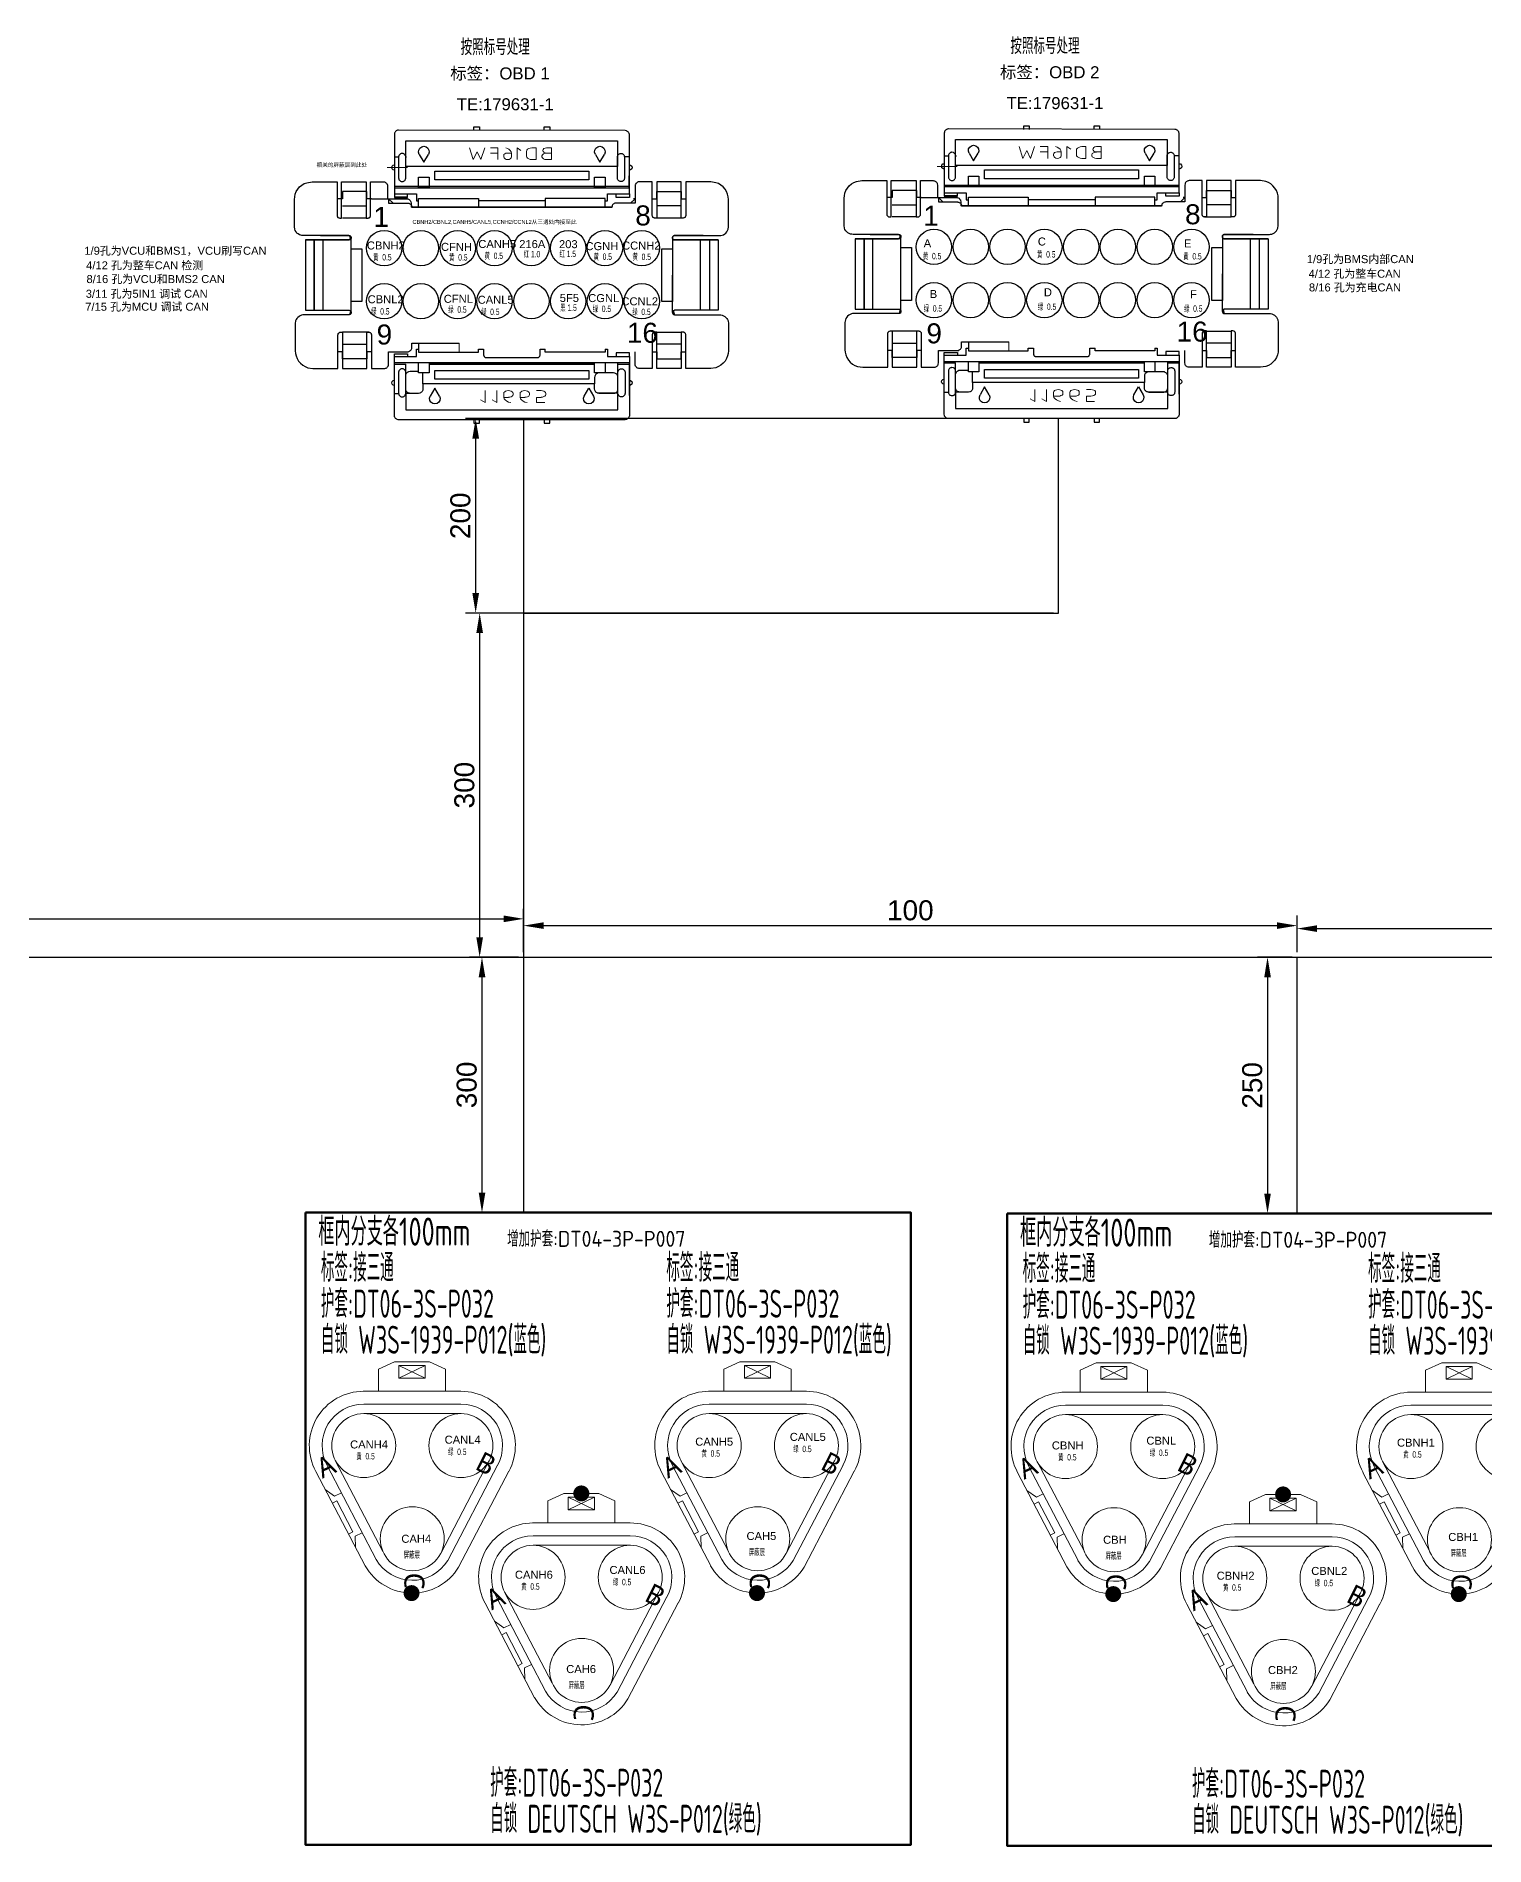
# Model space of a CAD drawing. Header units: millimetres. Extents: x 62 to 1873, y 998 to 1938.
# Drawn here: x 1194.4 to 1375.4, y 1200.3 to 1426.4 of the extents above; entities that cross this region are included whole.
import ezdxf

# ---------------------------------------------------------------- set-up
doc = ezdxf.new("R2010")
doc.units = ezdxf.units.MM
for name, color, linetype, lineweight in [('1轮廓实线层', 7, 'Continuous', 50), ('AM60', 3, 'Continuous', 25), ('AM_6', 3, 'Continuous', 25), ('护套层', 3, 'Continuous', 0)]:
    doc.layers.add(name, color=color, linetype=linetype, lineweight=lineweight)
doc.layers.add('孔名层', color=1, linetype='Continuous')
doc.layers.add('线色线径', color=1, linetype='Continuous')
doc.styles.add('ISO Proportional', font='isocp.shx', dxfattribs={"bigfont": 'gbcbig.shx'})
doc.styles.get("Standard").update_dxf_attribs({"font": 'arial.ttf'})
doc.styles.add('TH_GBDIM', font='gbenor.shx', dxfattribs={"width": 0.8, "bigfont": 'gbcbig.shx'})
doc.styles.add('孔名字体', font='', dxfattribs={"height": 5, "bigfont": 'gbcbig.shx'})
doc.styles.add('技术要求及剖视用', font='gbenor.shx', dxfattribs={"width": 0.7, "bigfont": 'gbcbig.shx'})
doc.styles.get('孔名字体').set_extended_font_data('Microsoft YaHei')
doc.dimstyles.new('ISO-25', dxfattribs={"dimtxt": 2.5, "dimasz": 2.5, "dimexe": 1.25, "dimexo": 0.625, "dimtad": 1, "dimtxsty": 'Standard', "dimcen": 2.5, "dimadec": 0, "dimazin": 0, "dimtfac": 1, "dimtmove": 0, "dimatfit": 3, "dimfxl": 1, "dimarcsym": 0})

# ---------------------------------------------------------------- blocks, each defined once
blk = doc.blocks.new('A$C61D279D7')
at = {"layer": 'AM_6', "lineweight": 25}
for points in [[(35.54, 25.25), (35.54, 26.06), (38.04, 26.06), (38.04, 32.83), (38.02, 32.89), (37.99, 32.98), (37.95, 33.04), (37.89, 33.11), (37.82, 33.15), (37.76, 33.19), (37.7, 33.23), (37.55, 33.25), (11.83, 33.3), (11.77, 33.3), (11.71, 33.28), (11.62, 33.25), (11.56, 33.21), (11.49, 33.15), (11.43, 33.08), (11.39, 33.02), (11.37, 32.94), (11.35, 32.81), (11.35, 26.06), (13.84, 26.06), (13.84, 25.25), (14.1, 25.25)], [(20.38, 33.25), (20.38, 33.66), (21, 33.66), (21, 33.25)], [(20.38, 33.25), (20.38, 33.66), (21, 33.66), (21, 33.25)], [(28.38, 33.25), (28.38, 33.66), (29, 33.66), (29, 33.25)], [(28.38, 33.25), (28.38, 33.66), (29, 33.66), (29, 33.25)], [(14.18, 30.54), (14.1, 30.78), (14.12, 31.03), (14.25, 31.24), (14.46, 31.39), (14.69, 31.46)], [(14.69, 31.46), (14.94, 31.39), (15.13, 31.24), (15.26, 31.03), (15.28, 30.78), (15.22, 30.54)], [(34.18, 30.54), (34.1, 30.78), (34.12, 31.03), (34.25, 31.24), (34.46, 31.39), (34.69, 31.46)], [(34.69, 31.46), (34.95, 31.39), (35.14, 31.24), (35.26, 31.03), (35.28, 30.78), (35.22, 30.54)], [(11.35, 28.74), (11.2, 28.79), (11.09, 28.89), (11.05, 29.04), (11.09, 29.19), (11.2, 29.32), (11.35, 29.34)], [(11.35, 30.48), (11.35, 27.54)], [(11.35, 30.25), (11.83, 30.25)], [(12.64, 30.25), (12.74, 30.25)], [(14.18, 30.54), (14.69, 29.66)], [(14.69, 29.66), (15.22, 30.54)], [(34.18, 30.54), (34.69, 29.66)], [(34.69, 29.66), (35.22, 30.54)], [(36.75, 30.25), (36.7, 30.25)], [(38.04, 30.25), (37.55, 30.25)], [(38.04, 29.34), (38.18, 29.32), (38.31, 29.19), (38.35, 29.04), (38.31, 28.89), (38.18, 28.79), (38.04, 28.74)], [(1.25, 20.83), (6.16, 20.83), (6.2, 20.85), (6.24, 20.87), (6.27, 20.89), (6.29, 20.93), (6.31, 20.95), (6.33, 21), (6.35, 21.08), (6.33, 21.1), (6.33, 21.15), (6.31, 21.19), (6.29, 21.23), (6.27, 21.25), (6.24, 21.27), (6.2, 21.29), (6.16, 21.32), (0.99, 21.32), (0.85, 21.34), (0.7, 21.36), (0.55, 21.42), (0.4, 21.51), (0.28, 21.61), (0.17, 21.74), (0.08, 21.89), (0.04, 22.04), (0, 22.33), (0, 25.42), (0.02, 25.72), (0.08, 26.01), (0.19, 26.31), (0.36, 26.59), (0.57, 26.84), (0.83, 27.05), (1.1, 27.22), (1.4, 27.33), (1.99, 27.43), (4.85, 27.43), (4.85, 23.52), (4.87, 23.47), (4.89, 23.43), (4.93, 23.39), (4.97, 23.37), (5.02, 23.33), (5.06, 23.33), (5.14, 23.31), (5.33, 23.31), (5.33, 27.43), (8.15, 27.43), (8.15, 23.31), (8.38, 23.31), (8.42, 23.33), (8.47, 23.33), (8.51, 23.37), (8.55, 23.39), (8.59, 23.43), (8.61, 23.47), (8.64, 23.52), (8.64, 27.43), (10.1, 27.43), (10.16, 27.41), (10.24, 27.41), (10.31, 27.37), (10.37, 27.33), (10.44, 27.28), (10.5, 27.22), (10.54, 27.14), (10.56, 27.07), (10.58, 26.92), (10.58, 25.51), (12.81, 25.51), (12.89, 25.49), (12.95, 25.46), (13.04, 25.42), (13.1, 25.36), (13.14, 25.29), (13.19, 25.23), (13.21, 25.17), (13.25, 25.02), (13.25, 24.55)], [(11.35, 28.09), (11.35, 26.8)], [(11.35, 26.92), (38.04, 26.92)], [(11.35, 26.76), (38.04, 26.76)], [(37.99, 28.09), (37.99, 26.8)], [(48.15, 20.83), (43.12, 20.83), (43.1, 20.85), (43.05, 20.87), (43.01, 20.89), (42.99, 20.93), (42.97, 20.95), (42.95, 21), (42.95, 21.15), (42.97, 21.19), (42.99, 21.23), (43.01, 21.25), (43.05, 21.27), (43.07, 21.29), (43.12, 21.32), (48.3, 21.32), (48.43, 21.34), (48.58, 21.36), (48.73, 21.42), (48.87, 21.51), (49, 21.61), (49.11, 21.74), (49.19, 21.89), (49.25, 22.04), (49.3, 22.33), (49.3, 25.42), (49.28, 25.72), (49.21, 26.01), (49.09, 26.31), (48.92, 26.59), (48.7, 26.84), (48.45, 27.05), (48.18, 27.22), (47.88, 27.33), (47.29, 27.43), (44.45, 27.43), (44.45, 23.56), (44.43, 23.52), (44.41, 23.47), (44.39, 23.43), (44.37, 23.39), (44.32, 23.37), (44.28, 23.33), (44.24, 23.33), (44.15, 23.31), (43.94, 23.31), (43.94, 27.43), (41.15, 27.43), (41.15, 23.31), (40.89, 23.31), (40.85, 23.33), (40.81, 23.33), (40.77, 23.37), (40.72, 23.39), (40.7, 23.43), (40.68, 23.47), (40.66, 23.52), (40.64, 23.6), (40.64, 27.43), (39.2, 27.43), (39.12, 27.41), (39.05, 27.41), (38.97, 27.37), (38.9, 27.33), (38.84, 27.28), (38.78, 27.22), (38.74, 27.14), (38.71, 27.07), (38.69, 26.92), (38.69, 25.51), (38.5, 25.51)], [(8.74, 25.51), (8.23, 25.51), (8.23, 26.31), (5.44, 26.31), (5.44, 25.51), (4.85, 25.51)], [(5.44, 24.68), (8.23, 24.68)], [(8.74, 25.51), (10.69, 25.51), (10.69, 25.02), (12.85, 25.02), (12.91, 25), (13, 25), (13.06, 24.96), (13.12, 24.91), (13.19, 24.87), (13.25, 24.81), (13.29, 24.75), (13.31, 24.66), (13.33, 24.51), (13.33, 24.55), (36.05, 24.55)], [(10.69, 25.51), (11.2, 25.02)], [(11.35, 26.06), (11.35, 25.65), (12.85, 25.65), (12.85, 26.06)], [(11.35, 26.06), (11.35, 25.74), (12.85, 25.74), (12.85, 26.06)], [(38.69, 25.51), (38.69, 25.51), (38.69, 25.02), (36.53, 25.02), (36.47, 25), (36.41, 25), (36.32, 24.96), (36.26, 24.91), (36.19, 24.87), (36.13, 24.81), (36.09, 24.75), (36.07, 24.66), (36.05, 24.51), (36.05, 24.55), (13.33, 24.55)], [(14.1, 24.55), (14.1, 25.55), (20.89, 25.55), (20.89, 24.55)], [(28.49, 25.25), (20.89, 25.25)], [(35.28, 24.55), (35.28, 25.55), (28.49, 25.55), (28.49, 24.55)], [(35.28, 25.25), (35.54, 25.25)], [(38.04, 26.06), (38.04, 25.65), (36.53, 25.65), (36.53, 26.06)], [(38.69, 25.51), (38.18, 25.02)], [(40.64, 25.51), (41.15, 25.51), (41.15, 26.31), (43.94, 26.31), (43.94, 25.51), (44.45, 25.51)], [(43.94, 24.68), (41.15, 24.68)], [(8.23, 23.31), (5.44, 23.31)], [(40.94, 23.33), (43.94, 23.33)], [(2.94, 21.32), (6.27, 21.32), (6.31, 21.29), (6.33, 21.27), (6.37, 21.25), (6.39, 21.21), (6.41, 21.19), (6.43, 21.15), (6.43, 21), (6.41, 20.95), (6.39, 20.93), (6.37, 20.89), (6.33, 20.87), (6.31, 20.85), (6.27, 20.83), (1.25, 20.83), (1.25, 12.83), (6.2, 12.83), (6.35, 12.76), (6.24, 12.32), (2.94, 12.32)], [(2.24, 12.83), (2.24, 20.83)], [(6.43, 12.57), (6.43, 21.08)], [(46.44, 21.32), (43.12, 21.32), (43.07, 21.29), (43.05, 21.27), (43.01, 21.25), (42.99, 21.21), (42.97, 21.19), (42.95, 21.15), (42.95, 21), (42.97, 20.95), (42.99, 20.93), (43.01, 20.89), (43.05, 20.87), (43.07, 20.85), (43.12, 20.83), (48.15, 20.83), (48.15, 12.83), (43.2, 12.83), (43.03, 12.76), (43.16, 12.32), (46.44, 12.32)], [(42.95, 21.08), (42.95, 16.83)], [(42.95, 12.57), (42.95, 16.83)], [(1.25, 12.83), (6.22, 12.83), (6.27, 12.81), (6.31, 12.78), (6.33, 12.76), (6.37, 12.74), (6.39, 12.72), (6.41, 12.68), (6.43, 12.64), (6.43, 12.49), (6.41, 12.47), (6.39, 12.43), (6.37, 12.38), (6.33, 12.36), (6.31, 12.34), (6.27, 12.34), (6.2, 12.32), (0.95, 12.32), (0.8, 12.28), (0.66, 12.21), (0.51, 12.13), (0.38, 12.02), (0.28, 11.9), (0.19, 11.77), (0.13, 11.62), (0.08, 11.32), (0.08, 8.21), (0.11, 7.94), (0.17, 7.64), (0.3, 7.35), (0.47, 7.05), (0.68, 6.82), (0.93, 6.58), (1.21, 6.43), (1.5, 6.31), (2.1, 6.22), (4.93, 6.22), (4.93, 10.03), (4.95, 10.08), (4.95, 10.14), (4.97, 10.18), (5, 10.22), (5.04, 10.25), (5.06, 10.29), (5.1, 10.31), (5.14, 10.33), (5.25, 10.35), (5.44, 10.35), (5.44, 6.22), (8.23, 6.22), (8.23, 10.35), (8.45, 10.35), (8.49, 10.33), (8.53, 10.33), (8.57, 10.31), (8.61, 10.29), (8.66, 10.25), (8.68, 10.22), (8.72, 10.18), (8.72, 10.14), (8.74, 10.03), (8.74, 6.22), (10.27, 6.22), (10.33, 6.24), (10.41, 6.27), (10.48, 6.31), (10.54, 6.37), (10.6, 6.43), (10.65, 6.5), (10.67, 6.58), (10.69, 6.73), (10.69, 8.13), (12.91, 8.13), (13, 8.15), (13.06, 8.19), (13.12, 8.23), (13.19, 8.28), (13.25, 8.34), (13.29, 8.4), (13.31, 8.49), (13.33, 8.64), (13.33, 9.1)], [(48.15, 12.83), (43.16, 12.83), (43.12, 12.81), (43.1, 12.78), (43.05, 12.76), (43.01, 12.74), (42.99, 12.72), (42.97, 12.68), (42.95, 12.64), (42.95, 12.49), (42.97, 12.47), (42.99, 12.43), (43.01, 12.38), (43.05, 12.36), (43.07, 12.34), (43.12, 12.34), (43.2, 12.32), (48.43, 12.32), (48.58, 12.28), (48.73, 12.21), (48.87, 12.13), (49, 12.02), (49.11, 11.9), (49.19, 11.77), (49.25, 11.62), (49.3, 11.32), (49.3, 8.21), (49.28, 7.94), (49.21, 7.64), (49.09, 7.35), (48.92, 7.05), (48.7, 6.82), (48.45, 6.58), (48.18, 6.43), (47.88, 6.31), (47.29, 6.22), (44.45, 6.22), (44.45, 10.08), (44.43, 10.14), (44.41, 10.18), (44.39, 10.22), (44.37, 10.25), (44.32, 10.29), (44.28, 10.31), (44.24, 10.33), (44.15, 10.35), (43.94, 10.35), (43.94, 6.22), (41.15, 6.22), (41.15, 10.35), (40.94, 10.35), (40.89, 10.33), (40.85, 10.33), (40.81, 10.31), (40.77, 10.29), (40.72, 10.25), (40.7, 10.22), (40.68, 10.18), (40.66, 10.14), (40.64, 10.03), (40.64, 6.22), (39.12, 6.22), (39.05, 6.24), (38.97, 6.27), (38.9, 6.31), (38.84, 6.37), (38.78, 6.43), (38.74, 6.5), (38.71, 6.58), (38.69, 6.73), (38.69, 8.13)], [(8.45, 10.33), (5.44, 10.33)], [(40.94, 10.33), (43.94, 10.33)], [(5.44, 8.98), (8.23, 8.98)], [(35.28, 8.4), (35.54, 8.4), (35.54, 7.6), (38.04, 7.6), (38.04, 0.83), (38.02, 0.74), (37.99, 0.68), (37.95, 0.62), (37.89, 0.55), (37.82, 0.49), (37.76, 0.45), (37.7, 0.42), (37.55, 0.4), (11.77, 0.4), (11.68, 0.42), (11.62, 0.45), (11.56, 0.49), (11.49, 0.55), (11.43, 0.62), (11.39, 0.68), (11.37, 0.74), (11.35, 0.89), (11.35, 7.6), (13.84, 7.6), (13.84, 8.4), (14.1, 8.4)], [(13.33, 9.1), (18.69, 9.1)], [(14.1, 9.1), (14.1, 8.09), (20.89, 8.09), (20.89, 8.4)], [(20.89, 8.4), (21.48, 8.4)], [(21.48, 8.4), (21.48, 7.75), (21.51, 7.71), (21.51, 7.66), (21.53, 7.62), (21.55, 7.58), (21.59, 7.54), (21.61, 7.49), (21.65, 7.47), (21.7, 7.45), (27.69, 7.45), (27.73, 7.47), (27.77, 7.49), (27.81, 7.54), (27.83, 7.58), (27.86, 7.62), (27.88, 7.66), (27.9, 7.75), (27.9, 8.4)], [(27.9, 8.4), (28.49, 8.4)], [(35.28, 8.4), (35.28, 8.09), (28.49, 8.09), (28.49, 8.4)], [(43.94, 8.98), (41.15, 8.98)], [(8.74, 8.13), (8.23, 8.13), (8.23, 7.32), (5.44, 7.32), (5.44, 8.13), (4.93, 8.13)], [(11.35, 7.6), (11.35, 7.9), (12.85, 7.9), (12.85, 7.6)], [(11.35, 6.9), (38.04, 6.9)], [(11.35, 5.55), (11.35, 6.86)], [(11.35, 6.73), (12.64, 6.73)], [(12.64, 5.4), (12.64, 6.73)], [(38.04, 7.6), (38.04, 8), (36.53, 8), (36.53, 7.6)], [(36.75, 5.72), (36.75, 6.9)], [(36.75, 6.73), (38.04, 6.73)], [(38.04, 5.55), (38.04, 6.86)], [(40.64, 8.13), (41.15, 8.13), (41.15, 7.32), (43.94, 7.32), (43.94, 8.13), (44.45, 8.13)], [(11.35, 4.3), (11.2, 4.34), (11.09, 4.45), (11.05, 4.59), (11.09, 4.74), (11.2, 4.85), (11.35, 4.89)], [(11.35, 4.3), (11.2, 4.34), (11.09, 4.45), (11.05, 4.59), (11.09, 4.74), (11.2, 4.85), (11.35, 4.89)], [(11.35, 3.17), (11.35, 6.1)], [(14.1, 3.39), (13.14, 3.39), (13.06, 3.41), (13, 3.43), (12.91, 3.45), (12.85, 3.49), (12.78, 3.54), (12.74, 3.6), (12.7, 3.68), (12.66, 3.75), (12.64, 3.9), (12.64, 5.46), (12.66, 5.55), (12.7, 5.61), (12.74, 5.69), (12.78, 5.76), (12.85, 5.8), (12.91, 5.84), (13, 5.88), (13.14, 5.91), (14.1, 5.91)], [(14.58, 4.49), (14.58, 5.72)], [(34.59, 3.41), (36.32, 3.41), (36.39, 3.43), (36.47, 3.45), (36.53, 3.49), (36.6, 3.54), (36.64, 3.6), (36.68, 3.68), (36.72, 3.75), (36.75, 3.9), (36.75, 5.29), (36.72, 5.36), (36.68, 5.44), (36.64, 5.5), (36.6, 5.57), (36.53, 5.61), (36.47, 5.65), (36.39, 5.69), (36.24, 5.72), (34.52, 5.72), (34.44, 5.69), (34.37, 5.65), (34.31, 5.61), (34.25, 5.57), (34.18, 5.5), (34.14, 5.44), (34.12, 5.36), (34.1, 5.21), (34.1, 4.49)], [(38.04, 3.17), (38.04, 6.1)], [(38.04, 4.89), (38.18, 4.85), (38.31, 4.74), (38.35, 4.59), (38.31, 4.45), (38.18, 4.34), (38.04, 4.3)], [(11.35, 3.39), (11.83, 3.39)], [(15.94, 2.2), (15.71, 2.24), (15.49, 2.39), (15.37, 2.6), (15.35, 2.86), (15.43, 3.09)], [(15.94, 4), (15.43, 3.09)], [(16.47, 3.09), (15.94, 4)], [(16.47, 3.09), (16.53, 2.86), (16.51, 2.6), (16.38, 2.39), (16.19, 2.24), (15.94, 2.2)], [(20.38, 0.4), (20.38, 0), (21, 0), (21, 0.4)], [(28.38, 0.4), (28.38, 0), (29, 0), (29, 0.4)]]:
    blk.add_lwpolyline(points, dxfattribs=at)
for points in [[(36.7, 32.09), (36.7, 29.15), (12.64, 29.15), (12.64, 32.09), (36.7, 32.09), (36.7, 29.15), (12.64, 29.15), (12.64, 32.09)], [(12.23, 30.65), (12.19, 30.65), (12.13, 30.63), (12.06, 30.61), (12, 30.56), (11.96, 30.52), (11.92, 30.48), (11.87, 30.42), (11.85, 30.37), (11.83, 30.25), (11.83, 27.86), (11.85, 27.79), (11.85, 27.73), (11.87, 27.66), (11.92, 27.62), (11.96, 27.56), (12, 27.52), (12.06, 27.5), (12.13, 27.45), (12.36, 27.45), (12.42, 27.5), (12.47, 27.52), (12.53, 27.56), (12.57, 27.62), (12.59, 27.66), (12.62, 27.73), (12.64, 27.86), (12.64, 30.31), (12.62, 30.37), (12.59, 30.42), (12.57, 30.48), (12.53, 30.52), (12.47, 30.56), (12.42, 30.61), (12.36, 30.63)], [(37.08, 30.65), (37.15, 30.65), (37.21, 30.63), (37.27, 30.61), (37.32, 30.56), (37.38, 30.52), (37.42, 30.48), (37.44, 30.42), (37.46, 30.37), (37.49, 30.25), (37.49, 27.79), (37.46, 27.73), (37.44, 27.66), (37.42, 27.62), (37.38, 27.56), (37.32, 27.52), (37.27, 27.5), (37.21, 27.45), (36.98, 27.45), (36.91, 27.5), (36.85, 27.52), (36.81, 27.56), (36.77, 27.62), (36.72, 27.66), (36.7, 27.73), (36.7, 30.35), (36.72, 30.42), (36.77, 30.48), (36.81, 30.52), (36.85, 30.56), (36.91, 30.61), (36.98, 30.63)], [(14.1, 26.73), (14.1, 27.94), (15.28, 27.94), (15.28, 26.73)], [(15.94, 27.64), (15.94, 28.64), (33.44, 28.64), (33.44, 27.64)], [(34.1, 26.73), (34.1, 27.94), (35.28, 27.94), (35.28, 26.73)], [(3.24, 16.83), (3.24, 20.83), (2.24, 20.83), (2.24, 12.83), (3.24, 12.83)], [(46.14, 16.83), (46.14, 20.83), (47.14, 20.83), (47.14, 12.83), (46.14, 12.83)], [(6.43, 13.82), (6.43, 19.83), (7.64, 19.83), (7.64, 13.82)], [(41.74, 13.82), (41.74, 19.83), (42.95, 19.83), (42.95, 13.82)], [(12.23, 6.2), (12.19, 6.2), (12.13, 6.18), (12.06, 6.16), (12, 6.12), (11.96, 6.08), (11.92, 6.03), (11.87, 5.97), (11.85, 5.91), (11.83, 5.8), (11.83, 3.39), (11.85, 3.34), (11.85, 3.28), (11.87, 3.22), (11.92, 3.17), (11.96, 3.11), (12, 3.07), (12.06, 3.05), (12.13, 3.01), (12.36, 3.01), (12.42, 3.05), (12.47, 3.07), (12.53, 3.11), (12.57, 3.17), (12.59, 3.22), (12.62, 3.28), (12.64, 3.41), (12.64, 5.86), (12.62, 5.91), (12.59, 5.97), (12.57, 6.03), (12.53, 6.08), (12.47, 6.12), (12.42, 6.16), (12.36, 6.18)], [(14.1, 5.72), (14.1, 6.9), (15.28, 6.9), (15.28, 5.72)], [(15.28, 6.73), (34.1, 6.73)], [(34.1, 5.72), (34.1, 6.9), (35.28, 6.9), (35.28, 5.72)], [(37.15, 6.2), (37.21, 6.2), (37.25, 6.18), (37.32, 6.16), (37.38, 6.12), (37.42, 6.08), (37.46, 6.03), (37.51, 5.97), (37.53, 5.91), (37.55, 5.8), (37.55, 3.39), (37.53, 3.34), (37.53, 3.28), (37.51, 3.22), (37.46, 3.17), (37.42, 3.11), (37.38, 3.07), (37.32, 3.05), (37.25, 3.01), (37.02, 3.01), (36.96, 3.05), (36.91, 3.07), (36.85, 3.11), (36.81, 3.17), (36.79, 3.22), (36.77, 3.28), (36.75, 3.41), (36.75, 5.86), (36.77, 5.91), (36.79, 5.97), (36.81, 6.03), (36.85, 6.08), (36.91, 6.12), (36.96, 6.16), (37.02, 6.18)], [(36.75, 1.54), (36.75, 3.41), (34.52, 3.41), (34.44, 3.43), (34.37, 3.45), (34.31, 3.49), (34.25, 3.54), (34.18, 3.6), (34.14, 3.68), (34.12, 3.75), (34.1, 3.9), (34.1, 4.49), (14.58, 4.49), (14.58, 3.83), (14.56, 3.75), (14.54, 3.68), (14.5, 3.6), (14.44, 3.54), (14.37, 3.49), (14.31, 3.45), (14.25, 3.43), (14.1, 3.39), (12.64, 3.39), (12.64, 1.54)], [(15.94, 5), (15.94, 5.99), (33.44, 5.99), (33.44, 5)], [(33.44, 4), (33.97, 3.09), (34.04, 2.86), (34.01, 2.6), (33.89, 2.39), (33.7, 2.24), (33.44, 2.2), (33.19, 2.24), (33, 2.39), (32.87, 2.6), (32.85, 2.86), (32.91, 3.09)]]:
    blk.add_lwpolyline(points, close=True, dxfattribs=at)
at = {"layer": 'AM_6', "lineweight": 15}
for points in [[(21.61, 31.29), (21.17, 29.95), (20.74, 30.84), (20.3, 29.95), (19.88, 31.29)], [(23.11, 29.95), (23.11, 31.29), (22.27, 31.29)], [(24, 31.29), (24.19, 31.22), (24.36, 31.12), (24.51, 30.99), (24.6, 30.84), (24.64, 30.69)], [(25.29, 29.95), (25.29, 31.29), (25.72, 30.99)], [(26.37, 30.88), (26.39, 31.01), (26.48, 31.12), (26.63, 31.2), (26.78, 31.26), (26.97, 31.29)], [(26.37, 30.35), (26.37, 30.88)], [(26.97, 31.29), (27.45, 31.29), (27.45, 29.95)], [(28.64, 30.69), (28.47, 30.71), (28.34, 30.78), (28.26, 30.88), (28.22, 30.99), (28.26, 31.09), (28.34, 31.2), (28.47, 31.26), (28.64, 31.29)], [(28.64, 31.29), (29.19, 31.29), (29.19, 29.95)], [(12.83, 29.04), (10.54, 29.04)], [(23.11, 30.69), (22.27, 30.69)], [(23.77, 30.4), (23.79, 30.52), (23.88, 30.61), (24.02, 30.67), (24.19, 30.69)], [(23.77, 30.25), (23.77, 30.4)], [(24.64, 30.25), (24.6, 30.14), (24.51, 30.04), (24.38, 29.97), (24.21, 29.95), (24.05, 29.97), (23.92, 30.04), (23.83, 30.14), (23.79, 30.25)], [(24.21, 30.69), (24.64, 30.69)], [(24.64, 30.69), (24.64, 30.25)], [(26.97, 29.95), (26.78, 29.97), (26.63, 30.04), (26.48, 30.12), (26.39, 30.23), (26.37, 30.35)], [(27.45, 29.95), (26.97, 29.95)], [(28.64, 29.95), (28.45, 29.97), (28.3, 30.04), (28.17, 30.14), (28.11, 30.25), (28.11, 30.37), (28.17, 30.5), (28.3, 30.59), (28.45, 30.65), (28.64, 30.67)], [(28.64, 30.69), (29.19, 30.69)], [(29.19, 29.95), (28.64, 29.95)], [(18.69, 8.09), (18.69, 9.1)], [(18.69, 8.57), (18.69, 9)], [(21.65, 3.71), (21.65, 2.35), (21.12, 2.65)], [(22.99, 3.71), (22.99, 2.35), (22.44, 2.65)], [(23.77, 3.41), (23.79, 3.49), (23.88, 3.58), (23.98, 3.64), (24.13, 3.68), (24.3, 3.71), (24.47, 3.68), (24.62, 3.64), (24.72, 3.58), (24.81, 3.49), (24.83, 3.41)], [(23.77, 2.94), (23.77, 3.41)], [(24.57, 2.35), (24.32, 2.41), (24.11, 2.52), (23.94, 2.65), (23.81, 2.79), (23.77, 2.94)], [(24.3, 2.94), (23.77, 2.94)], [(24.83, 3.26), (24.81, 3.15), (24.74, 3.07), (24.62, 3.01), (24.47, 2.96), (24.3, 2.96)], [(24.83, 3.41), (24.83, 3.26)], [(25.63, 3.41), (25.65, 3.49), (25.74, 3.58), (25.84, 3.64), (25.99, 3.68), (26.16, 3.71), (26.33, 3.68), (26.48, 3.64), (26.59, 3.58), (26.67, 3.49), (26.69, 3.41)], [(25.63, 2.94), (25.63, 3.41)], [(26.44, 2.35), (26.18, 2.41), (25.97, 2.52), (25.8, 2.65), (25.68, 2.79), (25.63, 2.94)], [(26.16, 2.94), (25.63, 2.94)], [(26.69, 3.26), (26.67, 3.15), (26.61, 3.07), (26.48, 3.01), (26.33, 2.96), (26.16, 2.96)], [(26.69, 3.41), (26.69, 3.26)], [(27.5, 3.71), (28.02, 3.71)], [(28.02, 2.94), (27.5, 2.94), (27.5, 2.35), (28.43, 2.35)], [(28.02, 3.71), (28.19, 3.68), (28.34, 3.64), (28.45, 3.58), (28.53, 3.49), (28.55, 3.41)], [(28.55, 3.26), (28.53, 3.17), (28.45, 3.09), (28.34, 3.03), (28.19, 2.98), (28.02, 2.96)], [(28.55, 3.41), (28.55, 3.26)]]:
    blk.add_lwpolyline(points, dxfattribs=at)
blk = doc.blocks.new('*U85')
blk.add_circle((0, 0), 2.21)
blk = doc.blocks.new('*U86')
at = {"layer": 'AM_6', "color": 0, "linetype": 'ByBlock', "lineweight": -2, "transparency": 16777216}
for p in [(0, 6.64), (4.6, 6.64), (9.2, 6.64), (13.8, 6.64), (18.4, 6.64), (23, 6.64), (27.6, 6.64), (32.2, 6.64), (0, 0), (4.6, 0), (9.2, 0), (13.8, 0), (18.4, 0), (23, 0), (27.6, 0), (32.2, 0)]:
    blk.add_blockref('*U85', p, dxfattribs=at)
blk = doc.blocks.new('*U87')
blk.add_circle((0, 0), 2.21)
blk = doc.blocks.new('*U88')
at = {"layer": 'AM_6', "color": 0, "linetype": 'ByBlock', "lineweight": -2, "transparency": 16777216}
for p in [(0, 6.64), (4.6, 6.64), (9.2, 6.64), (13.8, 6.64), (18.4, 6.64), (23, 6.64), (27.6, 6.64), (32.2, 6.64), (0, 0), (4.6, 0), (9.2, 0), (13.8, 0), (18.4, 0), (23, 0), (27.6, 0), (32.2, 0)]:
    blk.add_blockref('*U87', p, dxfattribs=at)
blk = doc.blocks.new('DT06-3S-P032-Out21521105156')
for p, q in [((-29.33, -14.82), (-27.31, -13.9)), ((-29.33, -17.58), (-29.33, -14.82)), ((-27.31, -13.9), (-22.94, -13.9)), ((-23.49, -14.35), (-26.76, -15.95)), ((-26.76, -14.35), (-23.49, -15.95)), ((-22.94, -13.9), (-20.92, -14.82)), ((-20.92, -17.58), (-20.92, -14.82)), ((-31.24, -17.58), (-19.01, -17.58)), ((-28.12, -17.58), (-29.33, -17.58)), ((-22.13, -17.58), (-20.92, -17.58)), ((-31.16, -19.18), (-19.01, -19.18)), ((-31.16, -20.38), (-19, -20.38)), ((-35.74, -26.85), (-29.59, -38.61)), ((-34.71, -26.23), (-28.76, -37.59)), ((-15.47, -26.24), (-21.54, -37.86)), ((-14.43, -26.82), (-20.66, -38.73)), ((-37.15, -27.61), (-30.97, -39.42)), ((-13.02, -27.58), (-19.3, -39.57)), ((-34.8, -30.7), (-35.98, -29.85)), ((-34.51, -31.26), (-35.08, -31.56)), ((-33.95, -30.26), (-34.8, -30.7)), ((-34.51, -31.26), (-32.5, -35.14)), ((-32.5, -35.14), (-33.06, -35.43)), ((-31.35, -35.26), (-32.21, -35.7)), ((-32.21, -35.7), (-32.17, -37.13))]:
    blk.add_line(p, q)
blk.add_lwpolyline([(-26.76, -14.35), (-23.49, -14.35), (-23.49, -15.95), (-26.76, -15.95)], close=True)
for centre in [(-31.16, -24.38), (-19.01, -24.38), (-25.09, -36.01)]:
    blk.add_circle(centre, 4)
for centre, radius, start, end in [((-31.16, -24.38), 6.8, 90, 208.4025), ((-19.01, -24.38), 6.8, 331.5975, 90), ((-31.16, -24.38), 5.2, 90, 208.4025), ((-19.01, -24.38), 5.2, 331.5975, 90), ((-25.09, -36.01), 6.8, 210, 328.4025), ((-25.09, -36.01), 5.2, 210, 328.4025)]:
    blk.add_arc(centre, radius, start, end)
at = {"layer": '孔名层', "style": '孔名字体'}
for s, rotation, p in [('A', 24.8528, (-36.33, -28.52)), ('B', 333.3512, (-17.4, -27.25)), ('C', 268.5587, (-26.04, -40.23))]:
    blk.add_text(s, height=2.5, rotation=rotation, dxfattribs=at).set_placement(p)
at = {"layer": '护套层', "style": '技术要求及剖视用', "width": 0.67}
for tag, p, flags in [('备注', (11.43, 11.35), 8), ('标号', (11.43, 7.35), 8), ('功能', (10.93, 3.35), 8), ('英文功能', (10.93, -0.65), 8), ('编号', (-0.07, -4.65), 8), ('护套号', (10.93, -4.65), 8), ('颜色', (31.93, -4.65), 9), ('厂家', (33.93, -4.65), 9), ('端子', (35.93, -4.65), 9), ('统计到BOM', (31.93, -6.65), 9), ('客户代号', (-0.07, -8.65), 8), ('配件', (10.93, -8.65), 8), ('工序', (31.93, -10.65), 9), ('配置', (31.93, -8.65), 9), ('编码', (33.93, -8.65), 9), ('工位', (33.93, -10.65), 9), ('防水栓', (35.93, -8.65), 9), ('设计软件', (38.69, -10.65), 9), ('附件', (10.93, -12.65), 8), ('视图', (31.93, -12.65), 9), ('方向', (33.93, -12.65), 9), ('盲栓', (35.93, -12.65), 9)]:
    blk.add_attdef(tag, p, '', height=3.5, dxfattribs=dict(at, flags=flags))
blk = doc.blocks.new('DT06-3S-P032-Out21521105310')
for p, q in [((-29.33, -14.82), (-27.31, -13.9)), ((-29.33, -17.58), (-29.33, -14.82)), ((-27.31, -13.9), (-22.94, -13.9)), ((-23.49, -14.35), (-26.76, -15.95)), ((-26.76, -14.35), (-23.49, -15.95)), ((-22.94, -13.9), (-20.92, -14.82)), ((-20.92, -17.58), (-20.92, -14.82)), ((-31.24, -17.58), (-19.01, -17.58)), ((-28.12, -17.58), (-29.33, -17.58)), ((-22.13, -17.58), (-20.92, -17.58)), ((-31.16, -19.18), (-19.01, -19.18)), ((-31.16, -20.38), (-19, -20.38)), ((-35.74, -26.85), (-29.59, -38.61)), ((-34.71, -26.23), (-28.76, -37.59)), ((-15.47, -26.24), (-21.54, -37.86)), ((-14.43, -26.82), (-20.66, -38.73)), ((-37.15, -27.61), (-30.97, -39.42)), ((-13.02, -27.58), (-19.3, -39.57)), ((-34.8, -30.7), (-35.98, -29.85)), ((-34.51, -31.26), (-35.08, -31.56)), ((-33.95, -30.26), (-34.8, -30.7)), ((-34.51, -31.26), (-32.5, -35.14)), ((-32.5, -35.14), (-33.06, -35.43)), ((-31.35, -35.26), (-32.21, -35.7)), ((-32.21, -35.7), (-32.17, -37.13))]:
    blk.add_line(p, q)
blk.add_lwpolyline([(-26.76, -14.35), (-23.49, -14.35), (-23.49, -15.95), (-26.76, -15.95)], close=True)
for centre in [(-31.16, -24.38), (-19.01, -24.38), (-25.09, -36.01)]:
    blk.add_circle(centre, 4)
for centre, radius, start, end in [((-31.16, -24.38), 6.8, 90, 208.4025), ((-19.01, -24.38), 6.8, 331.5975, 90), ((-31.16, -24.38), 5.2, 90, 208.4025), ((-19.01, -24.38), 5.2, 331.5975, 90), ((-25.09, -36.01), 6.8, 210, 328.4025), ((-25.09, -36.01), 5.2, 210, 328.4025)]:
    blk.add_arc(centre, radius, start, end)
at = {"layer": '孔名层', "style": '孔名字体'}
for s, rotation, p in [('A', 24.8528, (-36.33, -28.52)), ('B', 333.3512, (-17.4, -27.25)), ('C', 268.5587, (-26.04, -40.23))]:
    blk.add_text(s, height=2.5, rotation=rotation, dxfattribs=at).set_placement(p)
at = {"layer": '护套层', "style": '技术要求及剖视用', "width": 0.67}
for tag, p, flags in [('备注', (11.43, 11.35), 8), ('标号', (11.43, 7.35), 8), ('功能', (10.93, 3.35), 8), ('英文功能', (10.93, -0.65), 8), ('编号', (-0.07, -4.65), 8), ('护套号', (10.93, -4.65), 8), ('颜色', (31.93, -4.65), 9), ('厂家', (33.93, -4.65), 9), ('端子', (35.93, -4.65), 9), ('统计到BOM', (31.93, -6.65), 9), ('客户代号', (-0.07, -8.65), 8), ('配件', (10.93, -8.65), 8), ('工序', (31.93, -10.65), 9), ('配置', (31.93, -8.65), 9), ('编码', (33.93, -8.65), 9), ('工位', (33.93, -10.65), 9), ('防水栓', (35.93, -8.65), 9), ('设计软件', (38.69, -10.65), 9), ('附件', (10.93, -12.65), 8), ('视图', (31.93, -12.65), 9), ('方向', (33.93, -12.65), 9), ('盲栓', (35.93, -12.65), 9)]:
    blk.add_attdef(tag, p, '', height=3.5, dxfattribs=dict(at, flags=flags))
blk = doc.blocks.new('*D119')
at = {"color": 0, "lineweight": -2, "transparency": 16777216}
for p, q in [((1059.98, 1311.96), (1059.98, 1317.38)), ((1062.48, 1316.13), (1252.81, 1316.13)), ((1255.31, 1311.96), (1255.31, 1317.38))]:
    blk.add_line(p, q, dxfattribs=at)
at = {"color": 0, "transparency": 16777216}
for points in [[(1062.48, 1316.55), (1062.48, 1315.71), (1059.98, 1316.13)], [(1252.81, 1316.55), (1252.81, 1315.71), (1255.31, 1316.13)]]:
    blk.add_solid(points, dxfattribs=at)
at = {"layer": 'Defpoints', "color": 0, "transparency": 16777216}
for p in [(1255.31, 1316.13), (1059.98, 1311.34), (1255.31, 1311.34)]:
    blk.add_point(p, dxfattribs=at)
at = {"color": 3, "transparency": 16777216, "insert": (1157.64, 1318.03), "char_height": 2.5, "attachment_point": 5}
blk.add_mtext('200', dxfattribs=at)
blk = doc.blocks.new('*D120')
at = {"color": 0, "lineweight": -2, "transparency": 16777216}
for p, q in [((1254.68, 1354.34), (1248.57, 1354.34)), ((1249.82, 1351.84), (1249.82, 1313.84)), ((1254.68, 1311.34), (1248.57, 1311.34))]:
    blk.add_line(p, q, dxfattribs=at)
at = {"color": 0, "transparency": 16777216}
for points in [[(1249.4, 1351.84), (1250.24, 1351.84), (1249.82, 1354.34)], [(1249.4, 1313.84), (1250.24, 1313.84), (1249.82, 1311.34)]]:
    blk.add_solid(points, dxfattribs=at)
at = {"layer": 'Defpoints', "color": 0, "transparency": 16777216}
for p in [(1255.31, 1354.34), (1249.82, 1311.34), (1255.31, 1311.34)]:
    blk.add_point(p, dxfattribs=at)
at = {"color": 3, "transparency": 16777216, "insert": (1247.92, 1332.84), "char_height": 2.5, "attachment_point": 5, "rotation": 90}
blk.add_mtext('300', dxfattribs=at)
blk = doc.blocks.new('*D121')
at = {"color": 0, "lineweight": -2, "transparency": 16777216}
for p, q in [((1321.54, 1378.65), (1248.07, 1378.65)), ((1249.32, 1376.15), (1249.32, 1356.84)), ((1321.54, 1354.34), (1248.07, 1354.34))]:
    blk.add_line(p, q, dxfattribs=at)
at = {"color": 0, "transparency": 16777216}
for points in [[(1248.91, 1376.15), (1249.74, 1376.15), (1249.32, 1378.65)], [(1248.91, 1356.84), (1249.74, 1356.84), (1249.32, 1354.34)]]:
    blk.add_solid(points, dxfattribs=at)
at = {"layer": 'Defpoints', "color": 0, "transparency": 16777216}
for p in [(1322.16, 1378.65), (1249.32, 1354.34), (1322.16, 1354.34)]:
    blk.add_point(p, dxfattribs=at)
at = {"color": 3, "transparency": 16777216, "insert": (1247.42, 1366.5), "char_height": 2.5, "attachment_point": 5, "rotation": 90}
blk.add_mtext('200', dxfattribs=at)
blk = doc.blocks.new('*D122')
at = {"color": 0, "lineweight": -2, "transparency": 16777216}
for p, q in [((1254.68, 1311.34), (1248.86, 1311.34)), ((1250.11, 1308.84), (1250.11, 1281.92)), ((1254.68, 1279.42), (1248.86, 1279.42))]:
    blk.add_line(p, q, dxfattribs=at)
at = {"color": 0, "transparency": 16777216}
for points in [[(1249.7, 1308.84), (1250.53, 1308.84), (1250.11, 1311.34)], [(1249.7, 1281.92), (1250.53, 1281.92), (1250.11, 1279.42)]]:
    blk.add_solid(points, dxfattribs=at)
at = {"layer": 'Defpoints', "color": 0, "transparency": 16777216}
for p in [(1255.31, 1311.34), (1250.11, 1279.42), (1255.31, 1279.42)]:
    blk.add_point(p, dxfattribs=at)
at = {"color": 3, "transparency": 16777216, "insert": (1248.21, 1295.38), "char_height": 2.5, "attachment_point": 5, "rotation": 90}
blk.add_mtext('300', dxfattribs=at)
blk = doc.blocks.new('*D123')
at = {"color": 0, "lineweight": -2, "transparency": 16777216}
for p, q in [((1255.31, 1311.96), (1255.31, 1316.53)), ((1351.97, 1311.96), (1351.97, 1316.53)), ((1257.81, 1315.28), (1349.47, 1315.28))]:
    blk.add_line(p, q, dxfattribs=at)
at = {"color": 0, "transparency": 16777216}
for points in [[(1257.81, 1315.7), (1257.81, 1314.87), (1255.31, 1315.28)], [(1349.47, 1315.7), (1349.47, 1314.87), (1351.97, 1315.28)]]:
    blk.add_solid(points, dxfattribs=at)
at = {"layer": 'Defpoints', "color": 0, "transparency": 16777216}
for p in [(1351.97, 1315.28), (1255.31, 1311.34), (1351.97, 1311.34)]:
    blk.add_point(p, dxfattribs=at)
at = {"color": 3, "transparency": 16777216, "insert": (1303.64, 1317.18), "char_height": 2.5, "attachment_point": 5}
blk.add_mtext('100', dxfattribs=at)
blk = doc.blocks.new('*D124')
at = {"color": 0, "lineweight": -2, "transparency": 16777216}
for p, q in [((1351.97, 1311.96), (1351.97, 1316.16)), ((1452.79, 1311.96), (1452.79, 1316.16)), ((1354.47, 1314.91), (1450.29, 1314.91))]:
    blk.add_line(p, q, dxfattribs=at)
at = {"color": 0, "transparency": 16777216}
for points in [[(1354.47, 1315.33), (1354.47, 1314.49), (1351.97, 1314.91)], [(1450.29, 1315.33), (1450.29, 1314.49), (1452.79, 1314.91)]]:
    blk.add_solid(points, dxfattribs=at)
at = {"layer": 'Defpoints', "color": 0, "transparency": 16777216}
for p in [(1452.79, 1314.91), (1351.97, 1311.34), (1452.79, 1311.34)]:
    blk.add_point(p, dxfattribs=at)
at = {"color": 3, "transparency": 16777216, "insert": (1402.38, 1316.81), "char_height": 2.5, "attachment_point": 5}
blk.add_mtext('250', dxfattribs=at)
blk = doc.blocks.new('*D125')
at = {"color": 0, "lineweight": -2, "transparency": 16777216}
for p, q in [((1351.34, 1311.34), (1347.03, 1311.34)), ((1348.28, 1308.84), (1348.28, 1281.8)), ((1351.34, 1279.3), (1347.03, 1279.3))]:
    blk.add_line(p, q, dxfattribs=at)
at = {"color": 0, "transparency": 16777216}
for points in [[(1347.87, 1308.84), (1348.7, 1308.84), (1348.28, 1311.34)], [(1347.87, 1281.8), (1348.7, 1281.8), (1348.28, 1279.3)]]:
    blk.add_solid(points, dxfattribs=at)
at = {"layer": 'Defpoints', "color": 0, "transparency": 16777216}
for p in [(1351.97, 1311.34), (1348.28, 1279.3), (1351.97, 1279.3)]:
    blk.add_point(p, dxfattribs=at)
at = {"color": 3, "transparency": 16777216, "insert": (1346.38, 1295.32), "char_height": 2.5, "attachment_point": 5, "rotation": 90}
blk.add_mtext('250', dxfattribs=at)

msp = doc.modelspace()

# ---------------------------------------------------------------- hatches: boundary and pattern name
at = {"layer": '护套层'}
h = msp.add_hatch(color=256, dxfattribs=at)
edge = h.paths.add_edge_path()
edge.add_arc((1262.526, 1244.325), 1, 0, 360)
h = msp.add_hatch(color=256, dxfattribs=at)
edge = h.paths.add_edge_path()
edge.add_arc((1350.225, 1244.203), 1, 0, 360)
h = msp.add_hatch(color=256, dxfattribs=at)
edge = h.paths.add_edge_path()
edge.add_arc((1241.308, 1231.871), 1, 0, 360)
h = msp.add_hatch(color=256, dxfattribs=at)
edge = h.paths.add_edge_path()
edge.add_arc((1284.479, 1231.87), 1, 0, 360)
h = msp.add_hatch(color=256, dxfattribs=at)
edge = h.paths.add_edge_path()
edge.add_arc((1329.006, 1231.748), 1, 0, 360)
h = msp.add_hatch(color=256, dxfattribs=at)
edge = h.paths.add_edge_path()
edge.add_arc((1372.178, 1231.748), 1, 0, 360)

# ---------------------------------------------------------------- linework, layer by layer
for p, q in [((1255.306, 1378.529), (1255.306, 1311.338)), ((1322.16, 1354.341), (1322.16, 1378.652)), ((1322.16, 1378.652), (1322.16, 1378.652)), ((1255.306, 1354.341), (1322.16, 1354.341)), ((485.301, 1311.338), (1452.792, 1311.338)), ((1255.306, 1311.338), (1255.306, 1279.419)), ((1351.965, 1279.296), (1351.965, 1311.338))]:
    msp.add_line(p, q)
at = {"layer": '1轮廓实线层', "color": 2}
for points in [[(1228.039, 1279.419), (1303.721, 1279.419), (1303.721, 1200.415), (1228.039, 1200.415)], [(1315.738, 1279.296), (1391.419, 1279.296), (1391.419, 1200.292), (1315.738, 1200.292)]]:
    msp.add_lwpolyline(points, close=True, dxfattribs=at)

# ---------------------------------------------------------------- block references
at = {"xscale": 1.1, "yscale": 1.1, "zscale": 1.1}
for p in [(1226.682, 1378.063), (1295.389, 1378.209)]:
    msp.add_blockref('A$C61D279D7', p, dxfattribs=at)
at = {"layer": 'AM_6'}
for name, p in [('*U86', (1237.882, 1393.31)), ('*U88', (1306.589, 1393.456))]:
    msp.add_blockref(name, p, dxfattribs=at)
at = {"layer": '护套层'}
ref = msp.add_blockref('DT06-3S-P032-Out21521105156', (1266.491, 1274.68), dxfattribs=at)
ref.add_attrib('功能', '标签:接三通', (1229.983, 1270.782), dxfattribs={"height": 3.5, "style": '技术要求及剖视用', "width": 0.67})
ref.add_attrib('护套号', '护套:DT06-3S-P032', (1229.983, 1266.282), dxfattribs={"height": 3.5, "style": '技术要求及剖视用', "width": 0.67})
ref.add_attrib('附件', '自锁 W3S-1939-P012(蓝色)', (1229.983, 1261.782), dxfattribs={"height": 3.5, "style": '技术要求及剖视用', "width": 0.67})
ref = msp.add_blockref('DT06-3S-P032-Out21521105156', (1309.662, 1274.679), dxfattribs=at)
ref.add_attrib('功能', '标签:接三通', (1273.154, 1270.782), dxfattribs={"height": 3.5, "style": '技术要求及剖视用', "width": 0.67})
ref.add_attrib('护套号', '护套:DT06-3S-P032', (1273.154, 1266.282), dxfattribs={"height": 3.5, "style": '技术要求及剖视用', "width": 0.67})
ref.add_attrib('附件', '自锁 W3S-1939-P012(蓝色)', (1273.154, 1261.782), dxfattribs={"height": 3.5, "style": '技术要求及剖视用', "width": 0.67})
ref = msp.add_blockref('DT06-3S-P032-Out21521105156', (1354.189, 1274.557), dxfattribs=at)
ref.add_attrib('功能', '标签:接三通', (1317.681, 1270.66), dxfattribs={"height": 3.5, "style": '技术要求及剖视用', "width": 0.67})
ref.add_attrib('护套号', '护套:DT06-3S-P032', (1317.681, 1266.16), dxfattribs={"height": 3.5, "style": '技术要求及剖视用', "width": 0.67})
ref.add_attrib('附件', '自锁 W3S-1939-P012(蓝色)', (1317.681, 1261.66), dxfattribs={"height": 3.5, "style": '技术要求及剖视用', "width": 0.67})
ref = msp.add_blockref('DT06-3S-P032-Out21521105156', (1397.361, 1274.557), dxfattribs=at)
ref.add_attrib('功能', '标签:接三通', (1360.852, 1270.659), dxfattribs={"height": 3.5, "style": '技术要求及剖视用', "width": 0.67})
ref.add_attrib('护套号', '护套:DT06-3S-P032', (1360.852, 1266.159), dxfattribs={"height": 3.5, "style": '技术要求及剖视用', "width": 0.67})
ref.add_attrib('附件', '自锁 W3S-1939-P012(蓝色)', (1360.852, 1261.659), dxfattribs={"height": 3.5, "style": '技术要求及剖视用', "width": 0.67})
ref = msp.add_blockref('DT06-3S-P032-Out21521105310', (1287.652, 1258.223), dxfattribs=at)
ref.add_attrib('护套号', '护套:DT06-3S-P032', (1251.143, 1206.413), dxfattribs={"height": 3.5, "style": '技术要求及剖视用', "width": 0.67})
ref.add_attrib('附件', '自锁 DEUTSCH W3S-P012(绿色)', (1251.143, 1201.913), dxfattribs={"height": 3.5, "style": '技术要求及剖视用', "width": 0.67})
ref = msp.add_blockref('DT06-3S-P032-Out21521105310', (1375.35, 1258.1), dxfattribs=at)
ref.add_attrib('护套号', '护套:DT06-3S-P032', (1338.842, 1206.291), dxfattribs={"height": 3.5, "style": '技术要求及剖视用', "width": 0.67})
ref.add_attrib('附件', '自锁 DEUTSCH W3S-P012(绿色)', (1338.842, 1201.791), dxfattribs={"height": 3.5, "style": '技术要求及剖视用', "width": 0.67})

# ---------------------------------------------------------------- texts
at = {"color": 4, "style": 'TH_GBDIM', "width": 0.8}
for p in [(1229.656, 1275.292), (1317.355, 1275.169)]:
    msp.add_text('框内分支各100mm', height=3.5, dxfattribs=at).set_placement(p)
at = {"layer": 'AM60', "color": 3, "style": 'ISO Proportional'}
for p in [(1247.443, 1424.065), (1316.15, 1424.211)]:
    msp.add_text('按照标号处理', height=2, dxfattribs=at).set_placement(p)
at = {"layer": 'AM60'}
for s, p in [('标签：OBD 1 ', (1246.144, 1421.029)), ('标签：OBD 2 ', (1314.851, 1421.175)), ('TE:179631-1', (1246.958, 1417.174)), ('TE:179631-1', (1315.665, 1417.319))]:
    msp.add_text(s, height=1.5, dxfattribs=at).set_placement(p)
at = {"layer": 'AM60', "lineweight": 5}
for s, height, p in [('相关的屏蔽层到此处', 0.5, (1229.446, 1410.102)), ('CBNH2/CBNL2,CANH5/CANL5,CCNH2/CCNL2从三通处内接至此', 0.5, (1241.426, 1402.974)), ('1/9孔为VCU和BMS1，VCU刷写CAN', 1, (1200.415, 1399.119)), ('CBNH2', 1, (1235.722, 1399.779)), ('CFNH', 1, (1244.99, 1399.602)), ('CANH5', 1, (1249.651, 1399.965)), ('216A', 1, (1254.759, 1399.952)), ('203', 1, (1259.734, 1399.942)), ('CGNH', 1, (1263.044, 1399.692)), ('CCNH2', 1, (1267.618, 1399.768)), ('A', 1, (1305.312, 1400.056)), ('C', 1, (1319.576, 1400.273)), ('E', 1, (1337.849, 1400.033)), ('4/12 孔为整车CAN 检测 ', 1, (1200.642, 1397.293)), ('1/9孔为BMS内部CAN', 1, (1353.187, 1398.074)), ('8/16 孔为VCU和BMS2 CAN', 1, (1200.684, 1395.579)), ('4/12 孔为整车CAN  ', 1, (1353.414, 1396.248)), ('8/16 孔为充电CAN', 1, (1353.457, 1394.534)), ('7/15 孔为MCU 调试 CAN', 1, (1200.527, 1392.123)), ('3/11 孔为5IN1 调试 CAN', 1, (1200.593, 1393.742)), ('CBNL2', 1, (1235.822, 1393.055)), ('CFNL', 1, (1245.333, 1393.114)), ('CANL5', 1, (1249.568, 1392.994)), ('5F5', 1, (1259.828, 1393.22)), ('CGNL', 1, (1263.387, 1393.204)), ('CCNL2', 1, (1267.534, 1392.797)), ('B', 1, (1306.068, 1393.712)), ('D', 1, (1320.332, 1393.93)), ('F', 1, (1338.604, 1393.69)), ('CANH4', 1, (1233.627, 1249.948)), ('CANL4', 1, (1245.443, 1250.544)), ('CANH5', 1, (1276.761, 1250.298)), ('CANL5', 1, (1288.577, 1250.894)), ('CBNH', 1, (1321.326, 1249.825)), ('CBNL', 1, (1333.142, 1250.421)), ('CBNH1', 1, (1364.459, 1250.176)), ('CANL6', 1, (1266.043, 1234.264)), ('CBNL2', 1, (1353.741, 1234.142)), ('CANH6', 1, (1254.227, 1233.669)), ('CBNH2', 1, (1341.925, 1233.546))]:
    msp.add_text(s, height=height, dxfattribs=at).set_placement(p)
at = {"layer": 'AM60', "color": 6, "style": 'ISO Proportional'}
for p in [(1253.252, 1275.141), (1340.95, 1275.019)]:
    msp.add_text('增加护套:DT04-3P-P007', height=2, dxfattribs=at).set_placement(p)
at = {"layer": 'AM60', "lineweight": 5, "char_height": 1, "width": 2.90576, "attachment_point": 1}
for s, insert in [('CAH5', (1283.169, 1239.51)), ('CBH1', (1370.867, 1239.387)), ('CAH4', (1240.036, 1239.159)), ('CBH', (1327.734, 1239.037)), ('CAH6', (1260.635, 1222.88)), ('CBH2', (1348.334, 1222.757))]:
    msp.add_mtext(s, dxfattribs=dict(at, insert=insert))
at = {"layer": '线色线径', "lineweight": 5, "width": 0.6}
for s, p in [('黄  0.5', (1236.509, 1398.404)), ('黄  0.5', (1246, 1398.391)), ('黄  0.5', (1250.437, 1398.59)), ('红 1.0', (1255.32, 1398.797)), ('红 1.5', (1259.796, 1398.828)), ('黄  0.5', (1264.054, 1398.481)), ('黄  0.5', (1268.924, 1398.461)), ('黄  0.5', (1305.216, 1398.549)), ('黄  0.5', (1319.48, 1398.767)), ('黄  0.5', (1337.753, 1398.527)), ('绿  0.5', (1319.577, 1392.226)), ('绿  0.5', (1236.252, 1391.646)), ('绿  0.5', (1245.89, 1391.874)), ('绿  0.5', (1249.998, 1391.586)), ('黑 1.5', (1259.891, 1392.106)), ('绿  0.5', (1263.944, 1391.964)), ('绿  0.5', (1268.895, 1391.58)), ('绿  0.5', (1305.313, 1392.009)), ('绿  0.5', (1337.85, 1391.987)), ('黄  0.5', (1234.414, 1248.573)), ('绿  0.5', (1245.873, 1249.135)), ('黄  0.5', (1277.547, 1248.923)), ('绿  0.5', (1289.007, 1249.486)), ('黄  0.5', (1322.112, 1248.45)), ('绿  0.5', (1333.572, 1249.013)), ('黄  0.5', (1365.245, 1248.801)), ('屏蔽层', (1240.332, 1236.272)), ('屏蔽层', (1283.465, 1236.622)), ('屏蔽层', (1328.03, 1236.149)), ('屏蔽层', (1371.163, 1236.5)), ('黄  0.5', (1255.014, 1232.293)), ('绿  0.5', (1266.473, 1232.856)), ('黄  0.5', (1342.712, 1232.171)), ('绿  0.5', (1354.171, 1232.733)), ('屏蔽层', (1260.931, 1219.992)), ('屏蔽层', (1348.63, 1219.87))]:
    msp.add_text(s, height=0.8, dxfattribs=at).set_placement(p)
at = {"layer": '线色线径', "char_height": 2.5, "attachment_point": 1}
for s, insert in [('1', (1236.545, 1405.104)), ('8', (1269.265, 1405.283)), ('1', (1305.252, 1405.249)), ('8', (1337.972, 1405.428)), ('16', (1336.922, 1390.766)), ('9', (1236.942, 1390.401)), ('16', (1268.215, 1390.62)), ('9', (1305.649, 1390.547))]:
    msp.add_mtext_dynamic_manual_height_columns(s, width=1.90353, gutter_width=12.5, heights=[0], dxfattribs=dict(at, insert=insert))

# ---------------------------------------------------------------- dimensions: what is measured, and where the dimension line sits
at = {"color": 1}
for base, p1, p2, text, picture, middle in [((1249.323, 1354.341), (1322.16, 1378.652), (1322.16, 1354.341), '200', '*D121', (1247.421, 1366.497)), ((1249.818, 1311.338), (1255.306, 1354.341), (1255.306, 1311.338), '300', '*D120', (1247.916, 1332.84)), ((1250.112, 1279.419), (1255.306, 1311.338), (1255.306, 1279.419), '300', '*D122', (1248.21, 1295.379)), ((1348.283, 1279.296), (1351.965, 1311.338), (1351.965, 1279.296), '250', '*D125', (1346.382, 1295.317))]:
    dim = msp.add_linear_dim(base=base, p1=p1, p2=p2, angle=90, text=text, dimstyle='ISO-25', override={"dimclrt": 3}, dxfattribs=at)
    dim.commit()
    dim.dimension.update_dxf_attribs({"geometry": picture, "text_midpoint": middle})
for base, p1, p2, text, picture, middle in [((1255.306, 1316.131), (1059.975, 1311.338), (1255.306, 1311.338), '200', '*D119', (1157.64, 1318.032)), ((1351.965, 1315.282), (1255.306, 1311.338), (1351.965, 1311.338), '100', '*D123', (1303.635, 1317.184)), ((1452.792, 1314.91), (1351.965, 1311.338), (1452.792, 1311.338), '250', '*D124', (1402.379, 1316.811))]:
    dim = msp.add_linear_dim(base=base, p1=p1, p2=p2, text=text, dimstyle='ISO-25', override={"dimclrt": 3}, dxfattribs=at)
    dim.commit()
    dim.dimension.update_dxf_attribs({"geometry": picture, "text_midpoint": middle})

doc.saveas('drawing.dxf')
